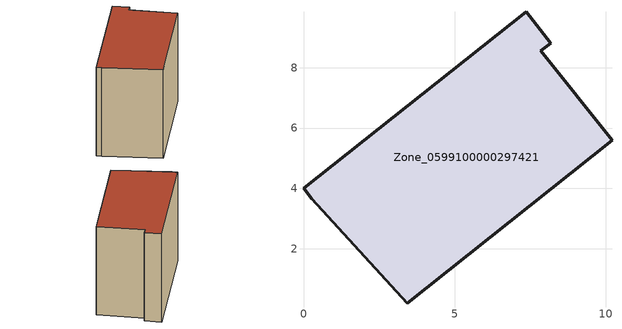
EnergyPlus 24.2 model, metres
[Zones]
Zone_0599100000297421
 floor ground (C_G): 10.21,5.6 3.43,0.2 0.28,3.65 0,4 7.37,9.85 8.19,8.81 7.86,8.55 z0
 wall outside (C_F): 7.37,9.85 0,4 0.28,3.65 3.43,0.2 10.21,5.6 7.86,8.55 8.19,8.81 7.37,9.85 z0:7.77
 roof outside (C_R): 3.43,0.2 10.21,5.6 7.86,8.55 8.19,8.81 7.37,9.85 0,4 0.28,3.65 z7.77
[BUILDING]
Pand.0599100000297421: North Axis=0; Terrain=City; Loads Convergence Tolerance Value=0.04; Temperature Convergence Tolerance Value=0.4; Solar Distribution=FullExterior; Maximum Number of Warmup Days=25; Minimum Number of Warmup Days=1
[Site:Location]
Rotterdam.The.Hague.AP_ZH_NLD Design_Conditions: Latitude=51.96; Longitude=4.45; Time Zone=1; Elevation=-4.5
[SITE:GROUNDTEMPERATURE:BUILDINGSURFACE]
18, 18, 18, 18, 18, 18, 18, 18, 18, 18, 18, 18
[MATERIAL] Thermal Absorptance=0.9; Solar Absorptance=0.7; Visible Absorptance=0.7
Name | Roughness | Thickness | Conductivity | Density | Specific Heat
G.TI.1975-1991 | MediumSmooth | 0.15 | 0.288461 | 540 | 1210
F.TI.1975-1991 | Rough | 0.3 | 0.230769 | 1920 | 840
R.TI.1975-1991 | MediumRough | 0.2 | 0.153846 | 1500 | 1000
[CONSTRUCTION]
C_G: G.TI.1975-1991
C_F: F.TI.1975-1991
C_R: R.TI.1975-1991
[ZONE]
Zone_0599100000297421: Type=1; Multiplier=1; Ceiling Height=Autocalculate; Volume=Autocalculate; Floor Area=autocalculate; Part of Total Floor Area=Yes
[ZONEINFILTRATION:DESIGNFLOWRATE]
Infil_Zone_0599100000297421: Zone or ZoneList or Space or SpaceList=Zone_0599100000297421; Schedule=AlwaysOn; Design Flow Rate Calculation Method=Flow/Area; Flow Rate per Floor Area=0.003; Constant Term Coefficient=1; Temperature Term Coefficient=0; Velocity Term Coefficient=0; Velocity Squared Term Coefficient=0
[HVACTEMPLATE:ZONE:IDEALLOADSAIRSYSTEM]
Zone_0599100000297421: Maximum Heating Supply Air Temperature=50; Minimum Cooling Supply Air Temperature=13; Maximum Heating Supply Air Humidity Ratio=0.0156; Minimum Cooling Supply Air Humidity Ratio=0.0077; Heating Limit=NoLimit; Cooling Limit=NoLimit; Dehumidification Control Type=ConstantSensibleHeatRatio; Cooling Sensible Heat Ratio=0.7; Dehumidification Setpoint=60; Humidification Control Type=None; Humidification Setpoint=30; Outdoor Air Method=None; Outdoor Air Flow Rate per Person=0.00944; Outdoor Air Flow Rate per Zone Floor Area=0; Outdoor Air Flow Rate per Zone=0; Demand Controlled Ventilation Type=None; Outdoor Air Economizer Type=NoEconomizer; Heat Recovery Type=None; Sensible Heat Recovery Effectiveness=0.7; Latent Heat Recovery Effectiveness=0.65
[ZONECONTROL:THERMOSTAT]
ThermostatControl_Zone_0599100000297421: Zone or ZoneList=Zone_0599100000297421; Control Type Schedule=DualSetpointControlType; Control 1=Thermostat_Zone_0599100000297421; Temperature Difference Between Cutout And Setpoint=0
[THERMOSTATSETPOINT:DUALSETPOINT]
Thermostat_Zone_0599100000297421: Heating Setpoint Temperature Schedule=HeatingSetpoint_Zone_0599100000297421; Cooling Setpoint Temperature Schedule=CoolingSetpoint_Zone_0599100000297421
[SCHEDULE:COMPACT]
HeatingSetpoint_Zone_0599100000297421: Through: 12/31, For: AllDays, Until: 24:00, 21
CoolingSetpoint_Zone_0599100000297421: Through: 12/31, For: AllDays, Until: 24:00, 24
DualSetpointControlType: Through: 12/31, For: AllDays, Until: 24:00, 4
AlwaysOn: Through: 12/31, For: AllDays, Until: 24:00, 1
